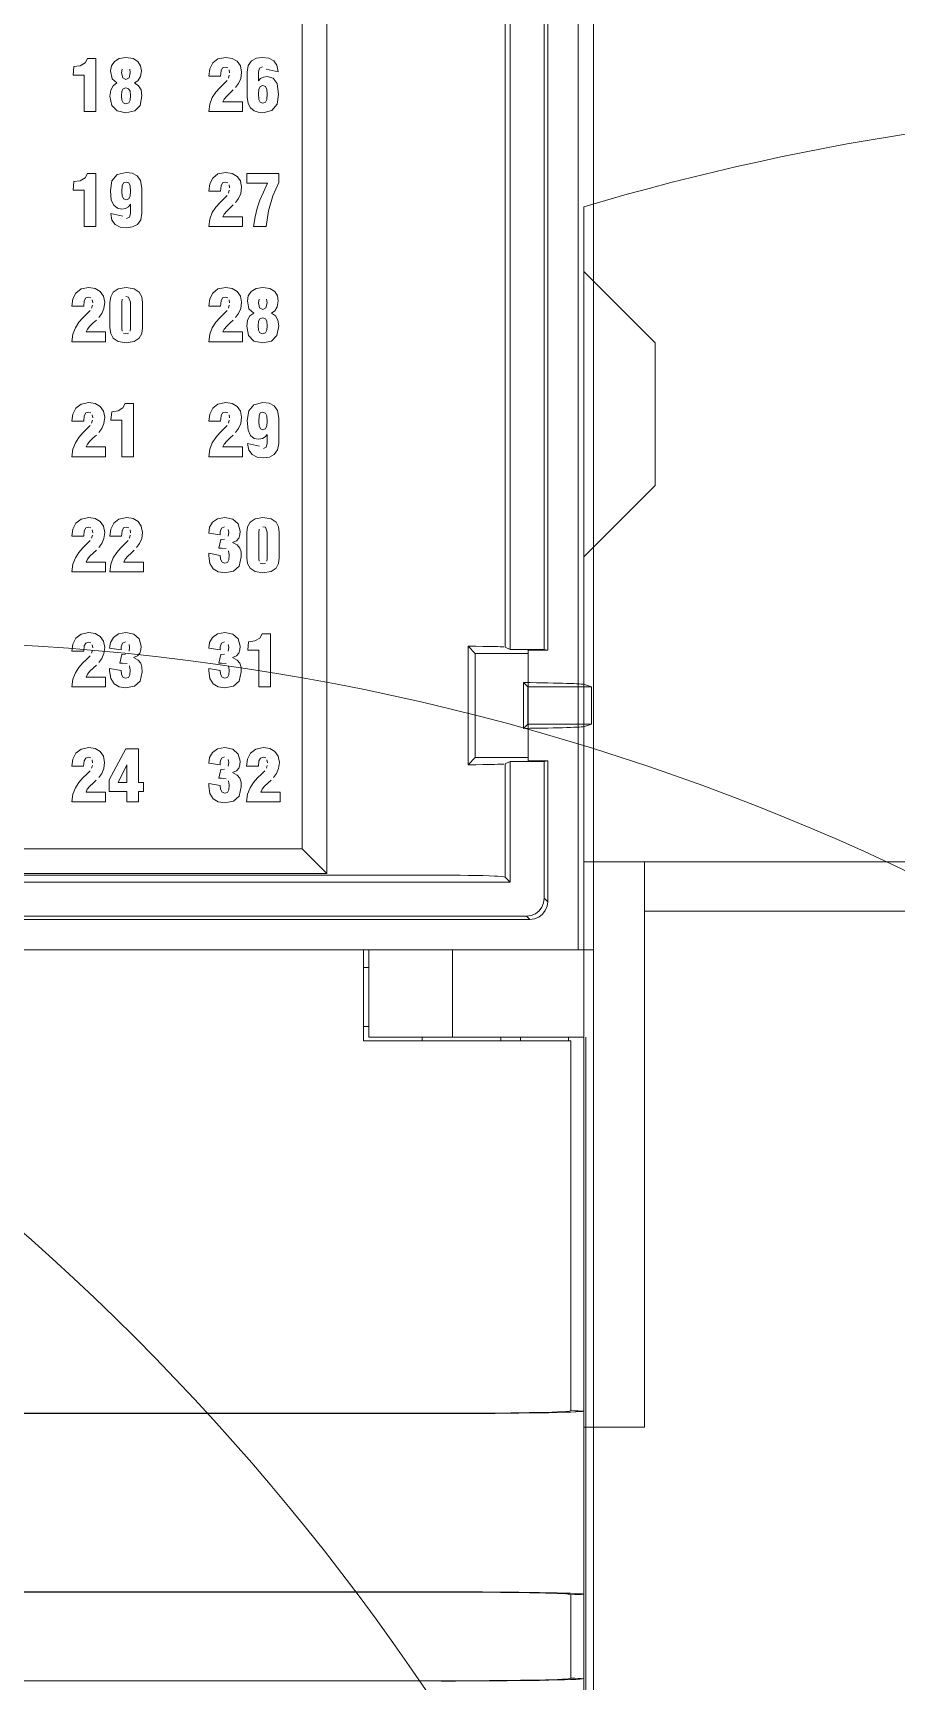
# Model space of a CAD drawing. Header units: millimetres. Extents: x -6000 to 26000, y -6000 to 26000.
# Drawn here: x 116.95 to 120.31, y -2320.92 to -2314.49 of the extents above; entities that cross this region are included whole.
import ezdxf

# ---------------------------------------------------------------- set-up
doc = ezdxf.new("R2010")
doc.units = ezdxf.units.MM
doc.header["$MEASUREMENT"] = 0
doc.layers.add('Чертеж и Рисунок_Ном._пера__7', color=7, linetype='Continuous', lineweight=15)

msp = doc.modelspace()

# ---------------------------------------------------------------- linework, layer by layer
at = {"layer": 'Чертеж и Рисунок_Ном._пера__7', "color": 7, "linetype": 'Continuous', "lineweight": 15}
for p, q in [((119.0716, -2318.069), (119.0716, -2311.4724)), ((119.132, -2311.4724), (119.132, -2318.069)), ((119.132, -2318.0272), (119.132, -2311.4727)), ((118.7881, -2316.8883), (118.7881, -2312.3217)), ((118.8073, -2316.8979), (118.8073, -2312.3121)), ((118.94, -2316.8979), (118.94, -2312.3121)), ((118.9534, -2312.3094), (118.9534, -2316.9005)), ((117.9961, -2317.6751), (117.9961, -2313.7799)), ((118.0925, -2313.8763), (118.0925, -2317.7715)), ((119.0941, -2315.171), (119.0941, -2315.423)), ((119.0941, -2315.423), (119.3723, -2315.7013)), ((119.0941, -2316.536), (119.0941, -2315.423)), ((119.3723, -2316.2577), (119.3723, -2315.7013)), ((119.0941, -2316.536), (119.3723, -2316.2577)), ((119.0941, -2317.7254), (119.0941, -2316.536)), ((118.6432, -2316.8849), (118.6711, -2316.9128)), ((118.6432, -2317.3471), (118.6432, -2316.8849)), ((118.6711, -2317.3192), (118.6711, -2316.9128)), ((118.6711, -2316.9128), (118.8769, -2316.9128)), ((118.8073, -2316.8979), (118.7881, -2316.8883)), ((118.94, -2316.8979), (118.8073, -2316.8979)), ((118.8769, -2316.9005), (118.8769, -2316.9128)), ((118.9534, -2316.9005), (118.8769, -2316.9005)), ((118.8769, -2317.3192), (118.8769, -2316.9128)), ((118.9534, -2316.9005), (118.94, -2316.8979)), ((118.8589, -2317.0266), (118.8589, -2317.2054)), ((118.8589, -2317.0266), (118.8756, -2317.0433)), ((118.8756, -2317.0433), (118.8756, -2317.1887)), ((119.1247, -2317.0433), (118.8756, -2317.0433)), ((119.1247, -2317.0433), (119.0969, -2317.0341)), ((119.1247, -2317.0433), (119.1247, -2317.1887)), ((118.8589, -2317.2054), (118.8756, -2317.1887)), ((118.8756, -2317.1887), (119.1247, -2317.1887)), ((119.0969, -2317.198), (119.1247, -2317.1887)), ((118.6432, -2317.3471), (118.6711, -2317.3192)), ((118.6711, -2317.3192), (118.8769, -2317.3192)), ((118.8073, -2317.3342), (118.7881, -2317.3438)), ((118.7881, -2317.7854), (118.7881, -2317.3438)), ((118.94, -2317.3342), (118.8073, -2317.3342)), ((118.8073, -2317.8046), (118.8073, -2317.3342)), ((118.8769, -2317.3315), (118.8769, -2317.3192)), ((118.9534, -2317.3315), (118.8769, -2317.3315)), ((118.9534, -2317.3315), (118.94, -2317.3342)), ((118.94, -2317.868), (118.94, -2317.3342)), ((118.9534, -2317.3315), (118.9534, -2317.8814)), ((114.6242, -2317.6751), (117.9961, -2317.6751)), ((117.9961, -2317.6751), (118.0925, -2317.7715)), ((119.0941, -2319.9304), (119.0941, -2317.7254)), ((119.0941, -2317.7254), (119.3306, -2317.7254)), ((119.3306, -2317.7254), (120.4713, -2317.7254)), ((119.3306, -2317.9183), (119.3306, -2317.7254)), ((113.813, -2317.8046), (118.8073, -2317.8046)), ((118.5796, -2317.7784), (114.0408, -2317.7784)), ((118.0925, -2317.7715), (114.5278, -2317.7715)), ((118.7881, -2317.7854), (118.8073, -2317.8046)), ((118.9534, -2317.8814), (118.94, -2317.868)), ((118.8841, -2317.9507), (113.7363, -2317.9507)), ((113.7496, -2317.9373), (118.8707, -2317.9373)), ((118.8841, -2317.9507), (118.8707, -2317.9373)), ((119.3306, -2319.9304), (119.3306, -2317.9183)), ((120.4713, -2317.9183), (119.3306, -2317.9183)), ((113.5487, -2318.069), (119.0716, -2318.069)), ((118.4205, -2318.069), (114.1998, -2318.069)), ((114.2027, -2318.069), (118.2347, -2318.069)), ((118.2347, -2318.069), (118.2347, -2318.4237)), ((118.2555, -2318.4098), (118.2555, -2318.069)), ((118.4205, -2318.069), (118.5816, -2318.069)), ((118.5816, -2318.069), (119.094, -2318.069)), ((118.5816, -2318.4098), (118.5816, -2318.069)), ((119.094, -2318.069), (119.132, -2318.069)), ((119.132, -2318.069), (119.0969, -2318.069)), ((119.132, -2318.069), (119.132, -2334.5019)), ((118.2347, -2318.1385), (118.2555, -2318.1385)), ((118.2347, -2318.3681), (118.2555, -2318.3681)), ((118.2347, -2318.4237), (118.5383, -2318.4237)), ((118.2555, -2318.4098), (118.5816, -2318.4098)), ((118.4642, -2318.4098), (118.4642, -2318.4237)), ((119.0384, -2318.4237), (118.5383, -2318.4237)), ((118.5816, -2318.4098), (119.094, -2318.4098)), ((118.7703, -2318.4098), (118.7703, -2318.4237)), ((118.8468, -2318.4237), (118.8468, -2318.4098)), ((119.0346, -2318.4237), (119.0346, -2318.4098)), ((119.0384, -2318.4237), (119.0441, -2318.4237)), ((119.0441, -2319.8663), (119.0441, -2318.4237)), ((119.094, -2318.4098), (119.094, -2318.4098)), ((119.1024, -2318.4098), (119.1024, -2334.2969)), ((118.5383, -2319.8765), (114.2027, -2319.8765)), ((118.5383, -2319.8775), (114.2027, -2319.8775)), ((119.0441, -2319.8663), (119.0384, -2319.8682)), ((119.0941, -2320.5823), (119.0941, -2319.8682)), ((119.3306, -2319.9304), (119.0941, -2319.9304)), ((119.0941, -2319.9304), (119.0941, -2327.6235)), ((114.2027, -2320.5731), (118.5383, -2320.5731)), ((118.5383, -2320.574), (114.2027, -2320.574)), ((119.0441, -2320.5842), (119.0384, -2320.5823)), ((119.0441, -2320.9097), (119.0441, -2320.5842)), ((118.5383, -2320.9199), (114.2027, -2320.9199)), ((119.0441, -2320.9097), (119.0384, -2320.9116)), ((119.0941, -2321.6257), (119.0941, -2320.9116))]:
    msp.add_line(p, q, dxfattribs=at)
at = {"layer": 'Чертеж и Рисунок_Ном._пера__7', "color": 7, "linetype": 'Continuous', "lineweight": 15, "flags": 128}
for points in [[(117.1453, -2314.8), (117.1906, -2314.8), (117.1906, -2314.593), (117.1583, -2314.593), (117.1488, -2314.61)], [(117.2819, -2314.5928), (117.2631, -2314.6041), (117.2518, -2314.6208)], [(117.3081, -2314.5886), (117.2819, -2314.5928)], [(117.3362, -2314.5929), (117.3081, -2314.5886)], [(117.3549, -2314.6043), (117.3362, -2314.5929)], [(117.3653, -2314.6211), (117.3549, -2314.6043)], [(117.6673, -2314.5945), (117.6468, -2314.6103)], [(117.6977, -2314.5886), (117.6673, -2314.5945)], [(117.7223, -2314.5925), (117.6977, -2314.5886)], [(117.7418, -2314.6038), (117.7223, -2314.5925)], [(117.7546, -2314.6219), (117.7418, -2314.6038)], [(117.7984, -2314.6025), (117.7856, -2314.6204)], [(117.8408, -2314.5886), (117.8174, -2314.592), (117.7984, -2314.6025)], [(117.8653, -2314.5917), (117.8408, -2314.5886)], [(117.8847, -2314.6014), (117.8653, -2314.5917)], [(117.8974, -2314.6187), (117.8847, -2314.6014)], [(117.1302, -2314.6208), (117.1053, -2314.6245), (117.102, -2314.6572), (117.1453, -2314.6572), (117.1453, -2314.8)], [(117.1488, -2314.61), (117.1302, -2314.6208)], [(117.2518, -2314.6208), (117.2481, -2314.641), (117.2542, -2314.672)], [(117.2542, -2314.672), (117.2728, -2314.6881)], [(117.2958, -2314.6679), (117.2916, -2314.649), (117.2936, -2314.6346)], [(117.3207, -2314.6679), (117.3081, -2314.6743), (117.2958, -2314.6679)], [(117.323, -2314.6346), (117.3249, -2314.649), (117.3207, -2314.6679)], [(117.3553, -2314.6793), (117.3649, -2314.6635)], [(117.3649, -2314.6635), (117.3685, -2314.641)], [(117.3685, -2314.641), (117.3653, -2314.6211)], [(117.6351, -2314.6335), (117.6314, -2314.6613), (117.6773, -2314.6613), (117.6793, -2314.6407), (117.6854, -2314.6294)], [(117.6468, -2314.6103), (117.6351, -2314.6335)], [(117.6854, -2314.6294), (117.6956, -2314.626)], [(117.6956, -2314.626), (117.7058, -2314.6288)], [(117.7115, -2314.6579), (117.7085, -2314.669)], [(117.711, -2314.6365), (117.7124, -2314.6481)], [(117.748, -2314.6897), (117.7561, -2314.6706)], [(117.7592, -2314.6463), (117.7546, -2314.6219)], [(117.7561, -2314.6706), (117.7592, -2314.6463)], [(117.7856, -2314.6204), (117.781, -2314.6463), (117.781, -2314.7438), (117.7846, -2314.7681)], [(117.8257, -2314.6805), (117.8257, -2314.6443), (117.8294, -2314.6303)], [(117.8445, -2314.665), (117.8336, -2314.6713), (117.8257, -2314.6805)], [(117.8294, -2314.6303), (117.8408, -2314.6254)], [(117.859, -2314.6625), (117.8445, -2314.665)], [(117.8554, -2314.6346), (117.902, -2314.6443), (117.8974, -2314.6187)], [(117.8832, -2314.669), (117.859, -2314.6625)], [(117.8985, -2314.6897), (117.8832, -2314.669)], [(117.2488, -2314.7157), (117.2457, -2314.7391), (117.2527, -2314.776)], [(117.2728, -2314.6881), (117.2579, -2314.6993), (117.2488, -2314.7157)], [(117.2905, -2314.7385), (117.292, -2314.7204)], [(117.292, -2314.7204), (117.2974, -2314.7106), (117.3081, -2314.7076)], [(117.3081, -2314.7076), (117.3187, -2314.7106)], [(117.3187, -2314.7106), (117.3242, -2314.7205), (117.3258, -2314.7385)], [(117.3417, -2314.6881), (117.3553, -2314.6793)], [(117.3573, -2314.6993), (117.3417, -2314.6881)], [(117.3671, -2314.7156), (117.3573, -2314.6993)], [(117.3635, -2314.7759), (117.3706, -2314.7385), (117.3671, -2314.7156)], [(117.6587, -2314.7244), (117.6449, -2314.7454)], [(117.6744, -2314.7068), (117.6587, -2314.7244)], [(117.6897, -2314.6918), (117.6744, -2314.7068)], [(117.7026, -2314.6787), (117.6897, -2314.6918)], [(117.7017, -2314.7392), (117.7143, -2314.727)], [(117.7143, -2314.727), (117.7268, -2314.7155)], [(117.7362, -2314.7058), (117.748, -2314.6897)], [(117.8257, -2314.7305), (117.8269, -2314.7133), (117.8317, -2314.7025), (117.8419, -2314.6987), (117.8524, -2314.7025)], [(117.827, -2314.7522), (117.8257, -2314.7305)], [(117.8524, -2314.7025), (117.8576, -2314.7135)], [(117.8576, -2314.7135), (117.859, -2314.7308)], [(117.859, -2314.7308), (117.8577, -2314.7527)], [(117.8977, -2314.7712), (117.9038, -2314.7332), (117.8985, -2314.6897)], [(117.2527, -2314.776), (117.2736, -2314.7975)], [(117.2736, -2314.7975), (117.3081, -2314.8044)], [(117.292, -2314.7557), (117.2905, -2314.7385)], [(117.2974, -2314.7658), (117.292, -2314.7557)], [(117.319, -2314.7658), (117.3081, -2314.7691), (117.2974, -2314.7658)], [(117.3081, -2314.8044), (117.3426, -2314.7975)], [(117.3244, -2314.7557), (117.319, -2314.7658)], [(117.3258, -2314.7385), (117.3244, -2314.7557)], [(117.3426, -2314.7975), (117.3635, -2314.7759)], [(117.6314, -2314.8), (117.7627, -2314.8), (117.7627, -2314.7621), (117.6868, -2314.7621), (117.6916, -2314.7512)], [(117.6351, -2314.7704), (117.6314, -2314.8)], [(117.6449, -2314.7454), (117.6351, -2314.7704)], [(117.6916, -2314.7512), (117.7017, -2314.7392)], [(117.7846, -2314.7681), (117.7941, -2314.7854)], [(117.7941, -2314.7854), (117.808, -2314.7966), (117.8245, -2314.8026), (117.8419, -2314.8044)], [(117.8318, -2314.7635), (117.827, -2314.7522)], [(117.8419, -2314.7668), (117.8318, -2314.7635)], [(117.8525, -2314.7637), (117.8419, -2314.7668)], [(117.8419, -2314.8044), (117.8779, -2314.7957)], [(117.8577, -2314.7527), (117.8525, -2314.7637)], [(117.8779, -2314.7957), (117.8977, -2314.7712)], [(117.1488, -2315.0586), (117.1302, -2315.0694)], [(117.1453, -2315.2486), (117.1906, -2315.2486), (117.1906, -2315.0416), (117.1583, -2315.0416), (117.1488, -2315.0586)], [(117.309, -2315.0372), (117.2735, -2315.0458), (117.2538, -2315.0701)], [(117.3327, -2315.0402), (117.309, -2315.0372)], [(117.3656, -2315.0689), (117.3522, -2315.0501), (117.3327, -2315.0402)], [(117.6468, -2315.0589), (117.6351, -2315.0821)], [(117.6673, -2315.0431), (117.6468, -2315.0589)], [(117.6977, -2315.0372), (117.6673, -2315.0431)], [(117.7223, -2315.0411), (117.6977, -2315.0372)], [(117.7418, -2315.0524), (117.7223, -2315.0411)], [(117.7546, -2315.0705), (117.7418, -2315.0524)], [(117.8812, -2315.1285), (117.9052, -2315.0761), (117.9052, -2315.0416), (117.7804, -2315.0416), (117.7804, -2315.0796), (117.8602, -2315.0796), (117.8444, -2315.1135)], [(117.1302, -2315.0694), (117.1053, -2315.0731), (117.102, -2315.1058), (117.1453, -2315.1058), (117.1453, -2315.2486)], [(117.2538, -2315.0701), (117.2478, -2315.1079), (117.2513, -2315.1449)], [(117.2925, -2315.1111), (117.2937, -2315.0892)], [(117.294, -2315.1288), (117.2925, -2315.1111)], [(117.2937, -2315.0892), (117.2986, -2315.078)], [(117.2986, -2315.078), (117.309, -2315.0749)], [(117.309, -2315.0749), (117.3193, -2315.0782)], [(117.3193, -2315.0782), (117.3244, -2315.0894)], [(117.3244, -2315.0894), (117.3258, -2315.1111)], [(117.3258, -2315.1111), (117.3244, -2315.1288)], [(117.3658, -2315.2222), (117.3706, -2315.1965), (117.3706, -2315.0982), (117.3656, -2315.0689)], [(117.6351, -2315.0821), (117.6314, -2315.11), (117.6773, -2315.11), (117.6793, -2315.0893), (117.6854, -2315.078)], [(117.6854, -2315.078), (117.6956, -2315.0746)], [(117.6956, -2315.0746), (117.7058, -2315.0774)], [(117.7115, -2315.1065), (117.7085, -2315.1176)], [(117.711, -2315.0851), (117.7124, -2315.0967)], [(117.748, -2315.1383), (117.7561, -2315.1192)], [(117.7592, -2315.0949), (117.7546, -2315.0705)], [(117.7561, -2315.1192), (117.7592, -2315.0949)], [(117.8444, -2315.1135), (117.8311, -2315.1449)], [(117.2513, -2315.1449), (117.261, -2315.1654)], [(117.261, -2315.1654), (117.2751, -2315.177)], [(117.2751, -2315.177), (117.2922, -2315.1806)], [(117.2922, -2315.1806), (117.3069, -2315.1779)], [(117.309, -2315.1444), (117.2991, -2315.1403), (117.294, -2315.1288)], [(117.3069, -2315.1779), (117.3179, -2315.1709)], [(117.3193, -2315.1403), (117.309, -2315.1444)], [(117.3179, -2315.1709), (117.3258, -2315.1615), (117.3258, -2315.1974), (117.322, -2315.2113)], [(117.3244, -2315.1288), (117.3193, -2315.1403)], [(117.6587, -2315.1731), (117.6449, -2315.194)], [(117.6744, -2315.1554), (117.6587, -2315.1731)], [(117.6897, -2315.1404), (117.6744, -2315.1554)], [(117.7026, -2315.1273), (117.6897, -2315.1404)], [(117.7017, -2315.1878), (117.7143, -2315.1756)], [(117.7143, -2315.1756), (117.7268, -2315.1641)], [(117.7362, -2315.1544), (117.748, -2315.1383)], [(117.8204, -2315.1762), (117.812, -2315.2099)], [(117.8311, -2315.1449), (117.8204, -2315.1762)], [(117.8558, -2315.2486), (117.8643, -2315.1868)], [(117.8643, -2315.1868), (117.8812, -2315.1285)], [(117.2492, -2315.1974), (117.2538, -2315.223), (117.2665, -2315.2403)], [(117.2959, -2315.2071), (117.2492, -2315.1974)], [(117.2665, -2315.2403), (117.2859, -2315.25)], [(117.2859, -2315.25), (117.3105, -2315.253), (117.3339, -2315.2499)], [(117.322, -2315.2113), (117.3105, -2315.2163)], [(117.3339, -2315.2499), (117.353, -2315.2398)], [(117.353, -2315.2398), (117.3658, -2315.2222)], [(117.6314, -2315.2486), (117.7627, -2315.2486), (117.7627, -2315.2107), (117.6868, -2315.2107), (117.6916, -2315.1998)], [(117.6351, -2315.219), (117.6314, -2315.2486)], [(117.6449, -2315.194), (117.6351, -2315.219)], [(117.6916, -2315.1998), (117.7017, -2315.1878)], [(117.812, -2315.2099), (117.806, -2315.2486), (117.8558, -2315.2486)], [(117.1129, -2315.5075), (117.1013, -2315.5307)], [(117.1335, -2315.4917), (117.1129, -2315.5075)], [(117.1639, -2315.4858), (117.1335, -2315.4917)], [(117.1885, -2315.4897), (117.1639, -2315.4858)], [(117.208, -2315.501), (117.1885, -2315.4897)], [(117.2208, -2315.5191), (117.208, -2315.501)], [(117.259, -2315.5037), (117.2489, -2315.5222)], [(117.2783, -2315.4907), (117.259, -2315.5037)], [(117.3087, -2315.4858), (117.2783, -2315.4907)], [(117.3404, -2315.4907), (117.3087, -2315.4858)], [(117.36, -2315.5038), (117.3404, -2315.4907)], [(117.3699, -2315.5223), (117.36, -2315.5038)], [(117.6468, -2315.5075), (117.6351, -2315.5307)], [(117.6673, -2315.4917), (117.6468, -2315.5075)], [(117.6977, -2315.4858), (117.6673, -2315.4917)], [(117.7223, -2315.4897), (117.6977, -2315.4858)], [(117.7418, -2315.501), (117.7223, -2315.4897)], [(117.7546, -2315.5191), (117.7418, -2315.501)], [(117.8157, -2315.49), (117.7969, -2315.5013), (117.7856, -2315.518)], [(117.8419, -2315.4858), (117.8157, -2315.49)], [(117.87, -2315.4901), (117.8419, -2315.4858)], [(117.8887, -2315.5015), (117.87, -2315.4901)], [(117.8991, -2315.5183), (117.8887, -2315.5015)], [(117.1013, -2315.5307), (117.0976, -2315.5586), (117.1435, -2315.5586), (117.1455, -2315.5379), (117.1516, -2315.5266)], [(117.1516, -2315.5266), (117.1618, -2315.5232)], [(117.1618, -2315.5232), (117.172, -2315.526)], [(117.1777, -2315.5551), (117.1746, -2315.5662)], [(117.1772, -2315.5337), (117.1786, -2315.5453)], [(117.2142, -2315.5869), (117.2223, -2315.5678)], [(117.2254, -2315.5435), (117.2208, -2315.5191)], [(117.2223, -2315.5678), (117.2254, -2315.5435)], [(117.2489, -2315.5222), (117.246, -2315.5438)], [(117.246, -2315.5438), (117.246, -2315.6434), (117.2489, -2315.665), (117.259, -2315.6837)], [(117.2939, -2315.6563), (117.2928, -2315.6445), (117.2928, -2315.543), (117.2939, -2315.5312)], [(117.3081, -2315.5215), (117.3187, -2315.524)], [(117.3187, -2315.524), (117.3258, -2315.543), (117.3258, -2315.6445), (117.3242, -2315.6563)], [(117.3699, -2315.6649), (117.3726, -2315.6434), (117.3726, -2315.5438), (117.3699, -2315.5223)], [(117.6351, -2315.5307), (117.6314, -2315.5586), (117.6773, -2315.5586), (117.6793, -2315.5379), (117.6854, -2315.5266)], [(117.6854, -2315.5266), (117.6956, -2315.5232)], [(117.6956, -2315.5232), (117.7058, -2315.526)], [(117.7115, -2315.5551), (117.7085, -2315.5662)], [(117.711, -2315.5337), (117.7124, -2315.5453)], [(117.748, -2315.5869), (117.7561, -2315.5678)], [(117.7592, -2315.5435), (117.7546, -2315.5191)], [(117.7561, -2315.5678), (117.7592, -2315.5435)], [(117.7856, -2315.518), (117.7819, -2315.5382), (117.788, -2315.5692)], [(117.788, -2315.5692), (117.8066, -2315.5854)], [(117.8296, -2315.5651), (117.8254, -2315.5462), (117.8274, -2315.5318)], [(117.8545, -2315.5651), (117.8419, -2315.5715), (117.8296, -2315.5651)], [(117.8568, -2315.5318), (117.8587, -2315.5462), (117.8545, -2315.5651)], [(117.8891, -2315.5765), (117.8987, -2315.5607)], [(117.8987, -2315.5607), (117.9023, -2315.5382)], [(117.9023, -2315.5382), (117.8991, -2315.5183)], [(117.1249, -2315.6217), (117.1111, -2315.6426)], [(117.1406, -2315.6041), (117.1249, -2315.6217)], [(117.1559, -2315.589), (117.1406, -2315.6041)], [(117.1688, -2315.5759), (117.1559, -2315.589)], [(117.1578, -2315.6484), (117.1679, -2315.6364)], [(117.1679, -2315.6364), (117.1805, -2315.6242)], [(117.1805, -2315.6242), (117.193, -2315.6127)], [(117.2024, -2315.603), (117.2142, -2315.5869)], [(117.6587, -2315.6217), (117.6449, -2315.6426)], [(117.6744, -2315.6041), (117.6587, -2315.6217)], [(117.6897, -2315.589), (117.6744, -2315.6041)], [(117.7026, -2315.5759), (117.6897, -2315.589)], [(117.6916, -2315.6484), (117.7017, -2315.6364)], [(117.7017, -2315.6364), (117.7143, -2315.6242)], [(117.7143, -2315.6242), (117.7268, -2315.6127)], [(117.7362, -2315.603), (117.748, -2315.5869)], [(117.7826, -2315.6129), (117.7795, -2315.6363), (117.7865, -2315.6732)], [(117.8066, -2315.5854), (117.7917, -2315.5965), (117.7826, -2315.6129)], [(117.8243, -2315.6357), (117.8258, -2315.6176)], [(117.8258, -2315.6529), (117.8243, -2315.6357)], [(117.8258, -2315.6176), (117.8312, -2315.6078), (117.8419, -2315.6048)], [(117.8419, -2315.6048), (117.8525, -2315.6078)], [(117.8525, -2315.6078), (117.858, -2315.6177), (117.8596, -2315.6357)], [(117.8596, -2315.6357), (117.8582, -2315.6529)], [(117.8755, -2315.5854), (117.8891, -2315.5765)], [(117.8911, -2315.5965), (117.8755, -2315.5854)], [(117.9009, -2315.6128), (117.8911, -2315.5965)], [(117.8973, -2315.6731), (117.9044, -2315.6357), (117.9009, -2315.6128)], [(117.0976, -2315.6972), (117.2289, -2315.6972), (117.2289, -2315.6593), (117.153, -2315.6593), (117.1578, -2315.6484)], [(117.1013, -2315.6676), (117.0976, -2315.6972)], [(117.1111, -2315.6426), (117.1013, -2315.6676)], [(117.259, -2315.6837), (117.2783, -2315.6968)], [(117.2783, -2315.6968), (117.3087, -2315.7017)], [(117.3187, -2315.6635), (117.3081, -2315.666), (117.2984, -2315.6635)], [(117.3087, -2315.7017), (117.3404, -2315.6967)], [(117.3404, -2315.6967), (117.36, -2315.6836)], [(117.36, -2315.6836), (117.3699, -2315.6649)], [(117.6314, -2315.6972), (117.7627, -2315.6972), (117.7627, -2315.6593), (117.6868, -2315.6593), (117.6916, -2315.6484)], [(117.6351, -2315.6676), (117.6314, -2315.6972)], [(117.6449, -2315.6426), (117.6351, -2315.6676)], [(117.7865, -2315.6732), (117.8074, -2315.6947)], [(117.8074, -2315.6947), (117.8419, -2315.7017)], [(117.8312, -2315.663), (117.8258, -2315.6529)], [(117.8528, -2315.663), (117.8419, -2315.6663), (117.8312, -2315.663)], [(117.8419, -2315.7017), (117.8764, -2315.6947)], [(117.8582, -2315.6529), (117.8528, -2315.663)], [(117.8764, -2315.6947), (117.8973, -2315.6731)], [(117.1129, -2315.9561), (117.1013, -2315.9793)], [(117.1335, -2315.9403), (117.1129, -2315.9561)], [(117.1639, -2315.9344), (117.1335, -2315.9403)], [(117.1885, -2315.9383), (117.1639, -2315.9344)], [(117.208, -2315.9496), (117.1885, -2315.9383)], [(117.2208, -2315.9677), (117.208, -2315.9496)], [(117.2963, -2315.9558), (117.2777, -2315.9666)], [(117.2928, -2316.1459), (117.3382, -2316.1459), (117.3382, -2315.9389), (117.3058, -2315.9389), (117.2963, -2315.9558)], [(117.6468, -2315.9561), (117.6351, -2315.9793)], [(117.6673, -2315.9403), (117.6468, -2315.9561)], [(117.6977, -2315.9344), (117.6673, -2315.9403)], [(117.7223, -2315.9383), (117.6977, -2315.9344)], [(117.7418, -2315.9496), (117.7223, -2315.9383)], [(117.7546, -2315.9677), (117.7418, -2315.9496)], [(117.8428, -2315.9344), (117.8073, -2315.943), (117.7876, -2315.9673)], [(117.8665, -2315.9374), (117.8428, -2315.9344)], [(117.8994, -2315.9661), (117.886, -2315.9474), (117.8665, -2315.9374)], [(117.1013, -2315.9793), (117.0976, -2316.0072), (117.1435, -2316.0072), (117.1455, -2315.9865), (117.1516, -2315.9752)], [(117.1516, -2315.9752), (117.1618, -2315.9718)], [(117.1618, -2315.9718), (117.172, -2315.9746)], [(117.1777, -2316.0037), (117.1746, -2316.0148)], [(117.1772, -2315.9823), (117.1786, -2315.9939)], [(117.2142, -2316.0355), (117.2223, -2316.0164)], [(117.2254, -2315.9921), (117.2208, -2315.9677)], [(117.2223, -2316.0164), (117.2254, -2315.9921)], [(117.2777, -2315.9666), (117.2528, -2315.9704), (117.2495, -2316.003), (117.2928, -2316.003), (117.2928, -2316.1459)], [(117.6351, -2315.9793), (117.6314, -2316.0072), (117.6773, -2316.0072), (117.6793, -2315.9865), (117.6854, -2315.9752)], [(117.6854, -2315.9752), (117.6956, -2315.9718)], [(117.6956, -2315.9718), (117.7058, -2315.9746)], [(117.7115, -2316.0037), (117.7085, -2316.0148)], [(117.711, -2315.9823), (117.7124, -2315.9939)], [(117.748, -2316.0355), (117.7561, -2316.0164)], [(117.7592, -2315.9921), (117.7546, -2315.9677)], [(117.7561, -2316.0164), (117.7592, -2315.9921)], [(117.7876, -2315.9673), (117.7816, -2316.0051), (117.7851, -2316.0422)], [(117.8263, -2316.0083), (117.8275, -2315.9864)], [(117.8278, -2316.026), (117.8263, -2316.0083)], [(117.8275, -2315.9864), (117.8324, -2315.9752)], [(117.8324, -2315.9752), (117.8428, -2315.9721)], [(117.8428, -2315.9721), (117.8531, -2315.9754)], [(117.8531, -2315.9754), (117.8582, -2315.9867)], [(117.8582, -2315.9867), (117.8596, -2316.0083)], [(117.8596, -2316.0083), (117.8582, -2316.026)], [(117.8996, -2316.1195), (117.9044, -2316.0937), (117.9044, -2315.9954), (117.8994, -2315.9661)], [(117.1249, -2316.0703), (117.1111, -2316.0912)], [(117.1406, -2316.0527), (117.1249, -2316.0703)], [(117.1559, -2316.0376), (117.1406, -2316.0527)], [(117.1688, -2316.0245), (117.1559, -2316.0376)], [(117.1578, -2316.097), (117.1679, -2316.085)], [(117.1679, -2316.085), (117.1805, -2316.0728)], [(117.1805, -2316.0728), (117.193, -2316.0613)], [(117.2024, -2316.0516), (117.2142, -2316.0355)], [(117.6587, -2316.0703), (117.6449, -2316.0912)], [(117.6744, -2316.0527), (117.6587, -2316.0703)], [(117.6897, -2316.0376), (117.6744, -2316.0527)], [(117.7026, -2316.0245), (117.6897, -2316.0376)], [(117.6916, -2316.097), (117.7017, -2316.085)], [(117.7017, -2316.085), (117.7143, -2316.0728)], [(117.7143, -2316.0728), (117.7268, -2316.0613)], [(117.7362, -2316.0516), (117.748, -2316.0355)], [(117.7851, -2316.0422), (117.7948, -2316.0626)], [(117.7948, -2316.0626), (117.8089, -2316.0742)], [(117.8089, -2316.0742), (117.826, -2316.0778)], [(117.826, -2316.0778), (117.8408, -2316.0751)], [(117.8428, -2316.0416), (117.8329, -2316.0375), (117.8278, -2316.026)], [(117.8408, -2316.0751), (117.8517, -2316.0681)], [(117.8531, -2316.0375), (117.8428, -2316.0416)], [(117.8517, -2316.0681), (117.8596, -2316.0587), (117.8596, -2316.0946), (117.8558, -2316.1086)], [(117.8582, -2316.026), (117.8531, -2316.0375)], [(117.0976, -2316.1459), (117.2289, -2316.1459), (117.2289, -2316.1079), (117.153, -2316.1079), (117.1578, -2316.097)], [(117.1013, -2316.1162), (117.0976, -2316.1459)], [(117.1111, -2316.0912), (117.1013, -2316.1162)], [(117.6314, -2316.1459), (117.7627, -2316.1459), (117.7627, -2316.1079), (117.6868, -2316.1079), (117.6916, -2316.097)], [(117.6351, -2316.1162), (117.6314, -2316.1459)], [(117.6449, -2316.0912), (117.6351, -2316.1162)], [(117.783, -2316.0946), (117.7876, -2316.1202), (117.8003, -2316.1375)], [(117.8297, -2316.1043), (117.783, -2316.0946)], [(117.8003, -2316.1375), (117.8197, -2316.1472)], [(117.8197, -2316.1472), (117.8443, -2316.1503), (117.8677, -2316.1471)], [(117.8558, -2316.1086), (117.8443, -2316.1135)], [(117.8677, -2316.1471), (117.8868, -2316.137)], [(117.8868, -2316.137), (117.8996, -2316.1195)], [(117.1129, -2316.4047), (117.1013, -2316.4279)], [(117.1335, -2316.3889), (117.1129, -2316.4047)], [(117.1639, -2316.383), (117.1335, -2316.3889)], [(117.1885, -2316.3869), (117.1639, -2316.383)], [(117.208, -2316.3982), (117.1885, -2316.3869)], [(117.2208, -2316.4163), (117.208, -2316.3982)], [(117.2605, -2316.4047), (117.2488, -2316.4279)], [(117.281, -2316.3889), (117.2605, -2316.4047)], [(117.3114, -2316.383), (117.281, -2316.3889)], [(117.336, -2316.3869), (117.3114, -2316.383)], [(117.3555, -2316.3982), (117.336, -2316.3869)], [(117.3683, -2316.4163), (117.3555, -2316.3982)], [(117.6459, -2316.4016), (117.6347, -2316.4212), (117.6311, -2316.4443), (117.6759, -2316.4502)], [(117.6655, -2316.3881), (117.6459, -2316.4016)], [(117.6941, -2316.383), (117.6655, -2316.3881)], [(117.7254, -2316.3897), (117.6941, -2316.383)], [(117.7463, -2316.4081), (117.7254, -2316.3897)], [(117.7539, -2316.4358), (117.7463, -2316.4081)], [(117.7929, -2316.4009), (117.7827, -2316.4195)], [(117.8121, -2316.3879), (117.7929, -2316.4009)], [(117.8425, -2316.383), (117.8121, -2316.3879)], [(117.8742, -2316.388), (117.8425, -2316.383)], [(117.8938, -2316.401), (117.8742, -2316.388)], [(117.9037, -2316.4196), (117.8938, -2316.401)], [(117.1013, -2316.4279), (117.0976, -2316.4558), (117.1435, -2316.4558), (117.1455, -2316.4351), (117.1516, -2316.4238)], [(117.1516, -2316.4238), (117.1618, -2316.4204)], [(117.1618, -2316.4204), (117.172, -2316.4232)], [(117.1777, -2316.4523), (117.1746, -2316.4634)], [(117.1772, -2316.4309), (117.1786, -2316.4425)], [(117.2142, -2316.4841), (117.2223, -2316.4651)], [(117.2254, -2316.4408), (117.2208, -2316.4163)], [(117.2223, -2316.4651), (117.2254, -2316.4408)], [(117.2488, -2316.4279), (117.2451, -2316.4558), (117.291, -2316.4558), (117.293, -2316.4351), (117.2991, -2316.4238)], [(117.2991, -2316.4238), (117.3093, -2316.4204)], [(117.3093, -2316.4204), (117.3196, -2316.4232)], [(117.3252, -2316.4523), (117.3222, -2316.4634)], [(117.3247, -2316.4309), (117.3261, -2316.4425)], [(117.3617, -2316.4841), (117.3698, -2316.4651)], [(117.3729, -2316.4408), (117.3683, -2316.4163)], [(117.3698, -2316.4651), (117.3729, -2316.4408)], [(117.6926, -2316.4677), (117.6782, -2316.4687), (117.6712, -2316.502), (117.6815, -2316.502), (117.6992, -2316.5043)], [(117.6759, -2316.4502), (117.6759, -2316.439), (117.6806, -2316.4242)], [(117.6806, -2316.4242), (117.6932, -2316.4187)], [(117.7076, -2316.4301), (117.7091, -2316.4408), (117.7075, -2316.4551)], [(117.7395, -2316.4735), (117.7484, -2316.4631)], [(117.7484, -2316.4631), (117.7528, -2316.4502)], [(117.7528, -2316.4502), (117.7539, -2316.4358)], [(117.7827, -2316.4195), (117.7798, -2316.4411)], [(117.7798, -2316.4411), (117.7798, -2316.5406), (117.7827, -2316.5622), (117.7929, -2316.5809)], [(117.8277, -2316.5535), (117.8266, -2316.5418), (117.8266, -2316.4402), (117.8277, -2316.4284)], [(117.8419, -2316.4187), (117.8525, -2316.4212)], [(117.8525, -2316.4212), (117.8596, -2316.4402), (117.8596, -2316.5418), (117.858, -2316.5535)], [(117.9037, -2316.5621), (117.9064, -2316.5406), (117.9064, -2316.4411), (117.9037, -2316.4196)], [(117.1249, -2316.5189), (117.1111, -2316.5398)], [(117.1406, -2316.5013), (117.1249, -2316.5189)], [(117.1559, -2316.4862), (117.1406, -2316.5013)], [(117.1688, -2316.4732), (117.1559, -2316.4862)], [(117.1578, -2316.5456), (117.1679, -2316.5336)], [(117.1679, -2316.5336), (117.1805, -2316.5214)], [(117.1805, -2316.5214), (117.193, -2316.5099)], [(117.2024, -2316.5002), (117.2142, -2316.4841)], [(117.2724, -2316.5189), (117.2587, -2316.5398)], [(117.2881, -2316.5013), (117.2724, -2316.5189)], [(117.3034, -2316.4862), (117.2881, -2316.5013)], [(117.3164, -2316.4732), (117.3034, -2316.4862)], [(117.3053, -2316.5456), (117.3154, -2316.5336)], [(117.3154, -2316.5336), (117.3281, -2316.5214)], [(117.3281, -2316.5214), (117.3405, -2316.5099)], [(117.3499, -2316.5002), (117.3617, -2316.4841)], [(117.6775, -2316.5455), (117.6759, -2316.5306), (117.6311, -2316.5226), (117.6311, -2316.5329), (117.6358, -2316.5626)], [(117.7115, -2316.5297), (117.7099, -2316.5478), (117.7043, -2316.5578)], [(117.7087, -2316.5127), (117.7115, -2316.5297)], [(117.7244, -2316.4805), (117.7395, -2316.4735)], [(117.7422, -2316.4901), (117.7244, -2316.4805)], [(117.7524, -2316.5022), (117.7422, -2316.4901)], [(117.7504, -2316.5723), (117.7583, -2316.5365)], [(117.7572, -2316.5174), (117.7524, -2316.5022)], [(117.7583, -2316.5365), (117.7572, -2316.5174)], [(117.0976, -2316.5945), (117.2289, -2316.5945), (117.2289, -2316.5565), (117.153, -2316.5565), (117.1578, -2316.5456)], [(117.1013, -2316.5648), (117.0976, -2316.5945)], [(117.1111, -2316.5398), (117.1013, -2316.5648)], [(117.2451, -2316.5945), (117.3764, -2316.5945), (117.3764, -2316.5565), (117.3005, -2316.5565), (117.3053, -2316.5456)], [(117.2488, -2316.5648), (117.2451, -2316.5945)], [(117.2587, -2316.5398), (117.2488, -2316.5648)], [(117.6358, -2316.5626), (117.6487, -2316.5831)], [(117.6487, -2316.5831), (117.6685, -2316.595)], [(117.6685, -2316.595), (117.6935, -2316.5989)], [(117.6831, -2316.5566), (117.6775, -2316.5455)], [(117.6935, -2316.5609), (117.6831, -2316.5566)], [(117.7043, -2316.5578), (117.6935, -2316.5609)], [(117.6935, -2316.5989), (117.7283, -2316.5925)], [(117.7283, -2316.5925), (117.7504, -2316.5723)], [(117.7929, -2316.5809), (117.8121, -2316.594)], [(117.8121, -2316.594), (117.8425, -2316.5989)], [(117.8525, -2316.5607), (117.8419, -2316.5632), (117.8322, -2316.5607)], [(117.8425, -2316.5989), (117.8742, -2316.5939)], [(117.8742, -2316.5939), (117.8938, -2316.5808)], [(117.8938, -2316.5808), (117.9037, -2316.5621)], [(117.1129, -2316.8533), (117.1013, -2316.8765)], [(117.1335, -2316.8375), (117.1129, -2316.8533)], [(117.1639, -2316.8317), (117.1335, -2316.8375)], [(117.1885, -2316.8355), (117.1639, -2316.8317)], [(117.208, -2316.8468), (117.1885, -2316.8355)], [(117.2208, -2316.8649), (117.208, -2316.8468)], [(117.2596, -2316.8503), (117.2484, -2316.8698), (117.2448, -2316.8929), (117.2896, -2316.8988)], [(117.2792, -2316.8367), (117.2596, -2316.8503)], [(117.3078, -2316.8317), (117.2792, -2316.8367)], [(117.3391, -2316.8383), (117.3078, -2316.8317)], [(117.36, -2316.8567), (117.3391, -2316.8383)], [(117.3676, -2316.8844), (117.36, -2316.8567)], [(117.6459, -2316.8503), (117.6347, -2316.8698), (117.6311, -2316.8929), (117.6759, -2316.8988)], [(117.6655, -2316.8367), (117.6459, -2316.8503)], [(117.6941, -2316.8317), (117.6655, -2316.8367)], [(117.7254, -2316.8383), (117.6941, -2316.8317)], [(117.7463, -2316.8567), (117.7254, -2316.8383)], [(117.7539, -2316.8844), (117.7463, -2316.8567)], [(117.8301, -2316.853), (117.8115, -2316.8638)], [(117.8266, -2317.0431), (117.872, -2317.0431), (117.872, -2316.8361), (117.8396, -2316.8361), (117.8301, -2316.853)], [(117.1013, -2316.8765), (117.0976, -2316.9044), (117.1435, -2316.9044), (117.1455, -2316.8837), (117.1516, -2316.8724)], [(117.1516, -2316.8724), (117.1618, -2316.8691)], [(117.1688, -2316.9218), (117.1559, -2316.9349)], [(117.1618, -2316.8691), (117.172, -2316.8718)], [(117.1777, -2316.9009), (117.1746, -2316.912)], [(117.1772, -2316.8795), (117.1786, -2316.8911)], [(117.2142, -2316.9328), (117.2223, -2316.9137)], [(117.2254, -2316.8894), (117.2208, -2316.8649)], [(117.2223, -2316.9137), (117.2254, -2316.8894)], [(117.3063, -2316.9163), (117.2919, -2316.9173), (117.2849, -2316.9506), (117.2952, -2316.9506), (117.3129, -2316.9529)], [(117.2896, -2316.8988), (117.2896, -2316.8876), (117.2943, -2316.8728)], [(117.2943, -2316.8728), (117.3069, -2316.8673)], [(117.3213, -2316.8787), (117.3228, -2316.8894), (117.3212, -2316.9037)], [(117.3382, -2316.9291), (117.3532, -2316.9221)], [(117.3532, -2316.9221), (117.3622, -2316.9117)], [(117.3622, -2316.9117), (117.3665, -2316.8988)], [(117.3665, -2316.8988), (117.3676, -2316.8844)], [(117.6926, -2316.9163), (117.6782, -2316.9173), (117.6712, -2316.9506), (117.6815, -2316.9506), (117.6992, -2316.9529)], [(117.6759, -2316.8988), (117.6759, -2316.8876), (117.6806, -2316.8728)], [(117.6806, -2316.8728), (117.6932, -2316.8673)], [(117.7076, -2316.8787), (117.7091, -2316.8894), (117.7075, -2316.9037)], [(117.7244, -2316.9291), (117.7395, -2316.9221)], [(117.7395, -2316.9221), (117.7484, -2316.9117)], [(117.7484, -2316.9117), (117.7528, -2316.8988)], [(117.7528, -2316.8988), (117.7539, -2316.8844)], [(117.8115, -2316.8638), (117.7866, -2316.8676), (117.7833, -2316.9003), (117.8266, -2316.9003), (117.8266, -2317.0431)], [(118.6432, -2316.8849), (118.6728, -2316.8851), (118.7002, -2316.8854), (118.717, -2316.8857), (118.7322, -2316.8859), (118.746, -2316.8862), (118.7579, -2316.8865), (118.768, -2316.8868), (118.7823, -2316.8875)], [(117.1249, -2316.9675), (117.1111, -2316.9885)], [(117.1406, -2316.9499), (117.1249, -2316.9675)], [(117.1559, -2316.9349), (117.1406, -2316.9499)], [(117.1578, -2316.9942), (117.1679, -2316.9822)], [(117.1679, -2316.9822), (117.1805, -2316.97)], [(117.1805, -2316.97), (117.193, -2316.9585)], [(117.2024, -2316.9488), (117.2142, -2316.9328)], [(117.2912, -2316.9941), (117.2896, -2316.9792), (117.2448, -2316.9712), (117.2448, -2316.9815), (117.2495, -2317.0112)], [(117.3252, -2316.9783), (117.3236, -2316.9965), (117.318, -2317.0065)], [(117.3224, -2316.9613), (117.3252, -2316.9783)], [(117.3559, -2316.9387), (117.3382, -2316.9291)], [(117.3661, -2316.9508), (117.3559, -2316.9387)], [(117.3642, -2317.0209), (117.372, -2316.9851)], [(117.3709, -2316.966), (117.3661, -2316.9508)], [(117.372, -2316.9851), (117.3709, -2316.966)], [(117.6775, -2316.9941), (117.6759, -2316.9792), (117.6311, -2316.9712), (117.6311, -2316.9815), (117.6358, -2317.0112)], [(117.7115, -2316.9783), (117.7099, -2316.9965), (117.7043, -2317.0065)], [(117.7087, -2316.9613), (117.7115, -2316.9783)], [(117.7422, -2316.9387), (117.7244, -2316.9291)], [(117.7524, -2316.9508), (117.7422, -2316.9387)], [(117.7504, -2317.0209), (117.7583, -2316.9851)], [(117.7572, -2316.966), (117.7524, -2316.9508)], [(117.7583, -2316.9851), (117.7572, -2316.966)], [(117.0976, -2317.0431), (117.2289, -2317.0431), (117.2289, -2317.0051), (117.153, -2317.0051), (117.1578, -2316.9942)], [(117.1013, -2317.0134), (117.0976, -2317.0431)], [(117.1111, -2316.9885), (117.1013, -2317.0134)], [(117.2495, -2317.0112), (117.2624, -2317.0317)], [(117.2624, -2317.0317), (117.2822, -2317.0437)], [(117.2822, -2317.0437), (117.3072, -2317.0475)], [(117.2968, -2317.0052), (117.2912, -2316.9941)], [(117.3072, -2317.0095), (117.2968, -2317.0052)], [(117.318, -2317.0065), (117.3072, -2317.0095)], [(117.3072, -2317.0475), (117.342, -2317.0411)], [(117.342, -2317.0411), (117.3642, -2317.0209)], [(117.6358, -2317.0112), (117.6487, -2317.0317)], [(117.6487, -2317.0317), (117.6685, -2317.0437)], [(117.6685, -2317.0437), (117.6935, -2317.0475)], [(117.6831, -2317.0052), (117.6775, -2316.9941)], [(117.6935, -2317.0095), (117.6831, -2317.0052)], [(117.7043, -2317.0065), (117.6935, -2317.0095)], [(117.6935, -2317.0475), (117.7283, -2317.0411)], [(117.7283, -2317.0411), (117.7504, -2317.0209)], [(117.1128, -2317.302), (117.1011, -2317.3251)], [(117.1334, -2317.2861), (117.1128, -2317.302)], [(117.1637, -2317.2803), (117.1334, -2317.2861)], [(117.1883, -2317.2841), (117.1637, -2317.2803)], [(117.2078, -2317.2954), (117.1883, -2317.2841)], [(117.2206, -2317.3135), (117.2078, -2317.2954)], [(117.6459, -2317.2989), (117.6347, -2317.3184), (117.6311, -2317.3415), (117.6759, -2317.3474)], [(117.6655, -2317.2853), (117.6459, -2317.2989)], [(117.6941, -2317.2803), (117.6655, -2317.2853)], [(117.7254, -2317.2869), (117.6941, -2317.2803)], [(117.7463, -2317.3053), (117.7254, -2317.2869)], [(117.7539, -2317.333), (117.7463, -2317.3053)], [(117.7943, -2317.302), (117.7826, -2317.3251)], [(117.8148, -2317.2861), (117.7943, -2317.302)], [(117.8452, -2317.2803), (117.8148, -2317.2861)], [(117.8698, -2317.2841), (117.8452, -2317.2803)], [(117.8893, -2317.2954), (117.8698, -2317.2841)], [(117.9021, -2317.3135), (117.8893, -2317.2954)], [(117.1011, -2317.3251), (117.0974, -2317.353), (117.1434, -2317.353), (117.1453, -2317.3323), (117.1514, -2317.321)], [(117.1514, -2317.321), (117.1616, -2317.3177)], [(117.1687, -2317.3704), (117.1557, -2317.3835)], [(117.1616, -2317.3177), (117.1719, -2317.3204)], [(117.1775, -2317.3495), (117.1745, -2317.3606)], [(117.177, -2317.3281), (117.1784, -2317.3397)], [(117.214, -2317.3814), (117.2221, -2317.3623)], [(117.2252, -2317.338), (117.2206, -2317.3135)], [(117.2221, -2317.3623), (117.2252, -2317.338)], [(117.6926, -2317.3649), (117.6782, -2317.3659), (117.6712, -2317.3992), (117.6815, -2317.3992), (117.6992, -2317.4015)], [(117.6759, -2317.3474), (117.6759, -2317.3362), (117.6806, -2317.3214)], [(117.6806, -2317.3214), (117.6932, -2317.3159)], [(117.7076, -2317.3273), (117.7091, -2317.338), (117.7075, -2317.3523)], [(117.7244, -2317.3777), (117.7395, -2317.3707)], [(117.7395, -2317.3707), (117.7484, -2317.3603)], [(117.7484, -2317.3603), (117.7528, -2317.3474)], [(117.7528, -2317.3474), (117.7539, -2317.333)], [(117.7826, -2317.3251), (117.7789, -2317.353), (117.8248, -2317.353), (117.8268, -2317.3323), (117.8329, -2317.321)], [(117.8329, -2317.321), (117.8431, -2317.3177)], [(117.8502, -2317.3704), (117.8372, -2317.3835)], [(117.8431, -2317.3177), (117.8534, -2317.3204)], [(117.859, -2317.3495), (117.856, -2317.3606)], [(117.8585, -2317.3281), (117.8599, -2317.3397)], [(117.8955, -2317.3814), (117.9036, -2317.3623)], [(117.9067, -2317.338), (117.9021, -2317.3135)], [(117.9036, -2317.3623), (117.9067, -2317.338)], [(118.6432, -2317.3471), (118.6728, -2317.3469), (118.7002, -2317.3466), (118.717, -2317.3464), (118.7322, -2317.3461), (118.746, -2317.3458), (118.7579, -2317.3455), (118.768, -2317.3452), (118.7823, -2317.3445)], [(117.111, -2317.4371), (117.1012, -2317.462)], [(117.1248, -2317.4161), (117.111, -2317.4371)], [(117.1404, -2317.3985), (117.1248, -2317.4161)], [(117.1557, -2317.3835), (117.1404, -2317.3985)], [(117.1576, -2317.4429), (117.1677, -2317.4308)], [(117.1677, -2317.4308), (117.1804, -2317.4186)], [(117.1804, -2317.4186), (117.1928, -2317.4071)], [(117.2023, -2317.3975), (117.214, -2317.3814)], [(117.6775, -2317.4427), (117.6759, -2317.4278), (117.6311, -2317.4198), (117.6311, -2317.4301), (117.6358, -2317.4598)], [(117.7115, -2317.4269), (117.7099, -2317.4451), (117.7043, -2317.4551)], [(117.7087, -2317.4099), (117.7115, -2317.4269)], [(117.7422, -2317.3873), (117.7244, -2317.3777)], [(117.7524, -2317.3994), (117.7422, -2317.3873)], [(117.7504, -2317.4695), (117.7583, -2317.4337)], [(117.7572, -2317.4146), (117.7524, -2317.3994)], [(117.7583, -2317.4337), (117.7572, -2317.4146)], [(117.7925, -2317.4371), (117.7826, -2317.462)], [(117.8062, -2317.4161), (117.7925, -2317.4371)], [(117.8219, -2317.3985), (117.8062, -2317.4161)], [(117.8372, -2317.3835), (117.8219, -2317.3985)], [(117.8391, -2317.4429), (117.8492, -2317.4308)], [(117.8492, -2317.4308), (117.8619, -2317.4186)], [(117.8619, -2317.4186), (117.8743, -2317.4071)], [(117.8837, -2317.3975), (117.8955, -2317.3814)], [(117.0974, -2317.4917), (117.2288, -2317.4917), (117.2288, -2317.4537), (117.1528, -2317.4537), (117.1576, -2317.4429)], [(117.1012, -2317.462), (117.0974, -2317.4917)], [(117.6358, -2317.4598), (117.6487, -2317.4803)], [(117.6487, -2317.4803), (117.6685, -2317.4923)], [(117.6685, -2317.4923), (117.6935, -2317.4961)], [(117.6831, -2317.4538), (117.6775, -2317.4427)], [(117.6935, -2317.4581), (117.6831, -2317.4538)], [(117.7043, -2317.4551), (117.6935, -2317.4581)], [(117.6935, -2317.4961), (117.7283, -2317.4897)], [(117.7283, -2317.4897), (117.7504, -2317.4695)], [(117.7789, -2317.4917), (117.9102, -2317.4917), (117.9102, -2317.4537), (117.8343, -2317.4537), (117.8391, -2317.4429)], [(117.7826, -2317.462), (117.7789, -2317.4917)], [(118.7881, -2317.7854), (118.7761, -2317.7833), (118.7578, -2317.7819), (118.7458, -2317.7813), (118.7245, -2317.7805), (118.6998, -2317.7797), (118.6723, -2317.7792), (118.6427, -2317.7787), (118.6115, -2317.7785), (118.5796, -2317.7784)], [(118.94, -2317.868), (118.9376, -2317.886), (118.9307, -2317.9027), (118.9197, -2317.9171), (118.9054, -2317.9281), (118.8887, -2317.935), (118.8707, -2317.9373)], [(118.8841, -2317.9507), (118.902, -2317.9484), (118.9188, -2317.9414), (118.9331, -2317.9304), (118.9441, -2317.9161), (118.951, -2317.8994), (118.9534, -2317.8814)]]:
    msp.add_lwpolyline(points, dxfattribs=at)
for points in [[(117.3077, -2317.2847), (117.2435, -2317.406), (117.2435, -2317.451), (117.3124, -2317.451), (117.3124, -2317.4917), (117.3572, -2317.4917), (117.3572, -2317.451), (117.3766, -2317.451), (117.3766, -2317.416), (117.3572, -2317.416), (117.3572, -2317.2847)], [(117.3124, -2317.416), (117.2779, -2317.416), (117.3124, -2317.3471)]]:
    msp.add_lwpolyline(points, close=True, dxfattribs=at)
at = {"layer": 'Чертеж и Рисунок_Ном._пера__7', "color": 7, "linetype": 'Continuous', "lineweight": 15}
for centre in [(110.788, -2326.1377), (116.3705, -2326.1377)]:
    msp.add_circle(centre, 9.2719, dxfattribs=at)
msp.add_arc((121.8625, -2324.5073), 9.7381, 73.48384, 106.51616, dxfattribs=at)
for centre, major_axis, start_param, end_param in [((118.5412, -2317.0346), (0.5565, 0), 0.05236, 0.963226), ((118.5412, -2317.1975), (0.5565, 0), 5.319959, 6.230825), ((118.5383, -2319.8678), (-0.5008, 0), 1.570796, 3.089233), ((118.5383, -2319.8678), (-0.5565, 0), 1.570796, 3.091814), ((118.6172, -2319.8709), (-0.5008, 0), 3.452397, 3.692176), ((118.5383, -2320.5828), (-0.5565, 0), 3.191371, 4.712389), ((118.5383, -2320.5828), (-0.5008, 0), 3.193953, 4.712389), ((118.6172, -2320.5796), (-0.5008, 0), 2.591009, 2.830789), ((118.5383, -2320.9111), (-0.5565, 0), 1.570796, 3.091814), ((118.5383, -2320.9111), (-0.5008, 0), 1.570796, 3.089233), ((118.6172, -2320.9143), (-0.5008, 0), 3.452397, 3.692176)]:
    msp.add_ellipse(centre, major_axis=major_axis, ratio=0.017455, start_param=start_param, end_param=end_param, dxfattribs=at)

doc.saveas('drawing.dxf')
